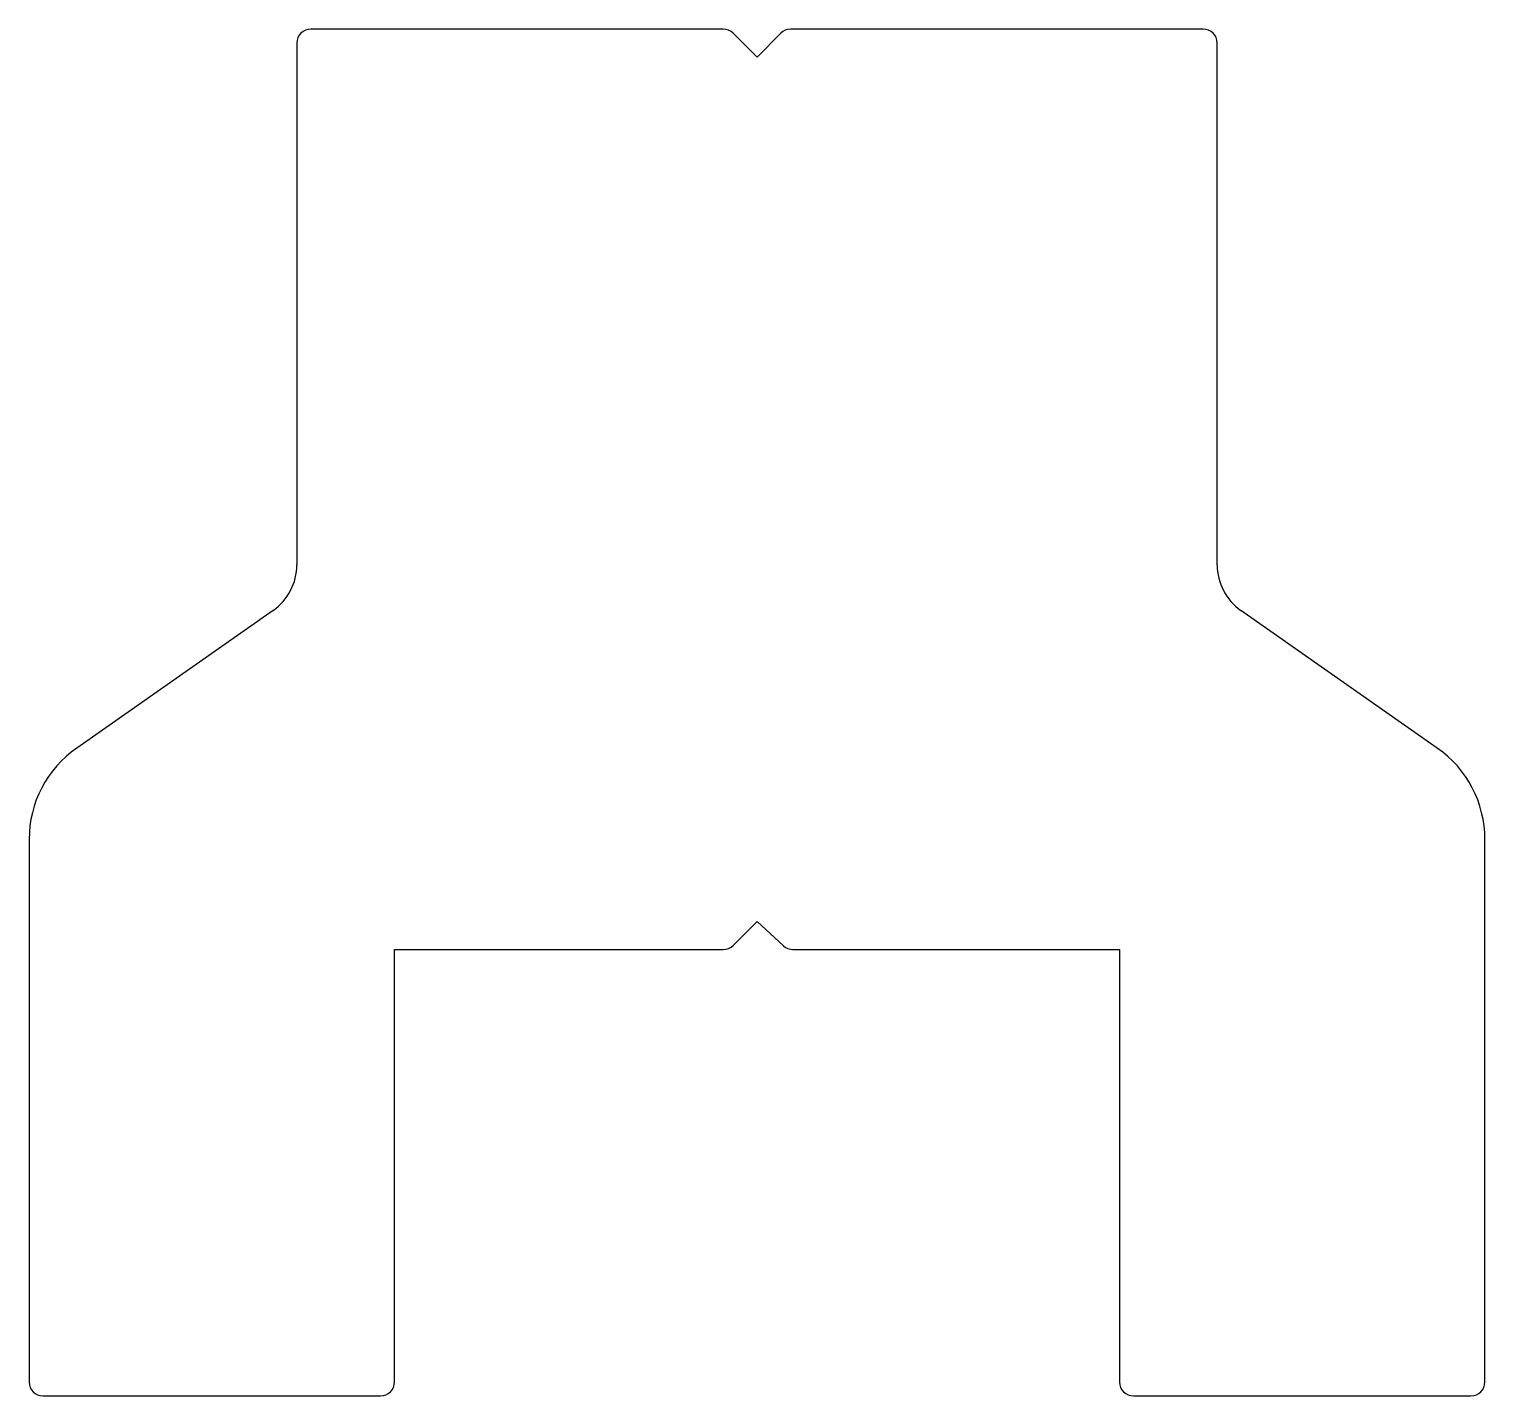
# Model space of a CAD drawing. Extents: x 1.1 to 27.2, y 1.1 to 25.6.
import ezdxf

# ---------------------------------------------------------------- set-up
doc = ezdxf.new("R2010")
doc.units = 0
doc.layers.get('0').update_dxf_attribs({"linetype": 'CONTINUOUS'})

msp = doc.modelspace()

# ---------------------------------------------------------------- linework, layer by layer
for p, q in [((13.564, 25.612), (6.168, 25.612)), ((22.168, 25.612), (14.771, 25.612)), ((5.918, 25.362), (5.918, 16.012)), ((14.168, 25.112), (13.741, 25.539)), ((14.594, 25.539), (14.168, 25.112)), ((22.418, 16.012), (22.418, 25.362)), ((5.491, 15.193), (1.971, 12.728)), ((26.365, 12.728), (22.844, 15.193)), ((1.118, 11.09), (1.118, 1.367)), ((27.218, 1.367), (27.218, 11.09)), ((13.741, 9.19), (14.168, 9.617)), ((14.168, 9.617), (14.644, 9.182)), ((7.668, 1.367), (7.668, 9.117)), ((7.668, 9.117), (13.564, 9.117)), ((14.813, 9.117), (20.668, 9.117)), ((20.668, 9.117), (20.668, 1.367)), ((1.368, 1.117), (7.418, 1.117)), ((20.918, 1.117), (26.968, 1.117))]:
    msp.add_line(p, q)
for centre, radius, start, end in [((6.168, 25.362), 0.25, 90, 180), ((13.564, 25.362), 0.25, 45, 90), ((14.771, 25.362), 0.25, 90, 135), ((22.168, 25.362), 0.25, 0, 90), ((4.918, 16.012), 1, 304.9997, 0), ((23.418, 16.012), 1, 180, 235.0004), ((3.118, 11.09), 2, 124.9997, 180), ((25.218, 11.09), 2, 0, 55.0004), ((13.564, 9.367), 0.25, 270, 315), ((14.813, 9.367), 0.25, 227.6157, 270), ((1.368, 1.367), 0.25, 180, 270), ((7.418, 1.367), 0.25, 270, 0), ((20.918, 1.367), 0.25, 180, 270), ((26.968, 1.367), 0.25, 270, 0)]:
    msp.add_arc(centre, radius, start, end)

doc.saveas('drawing.dxf')
